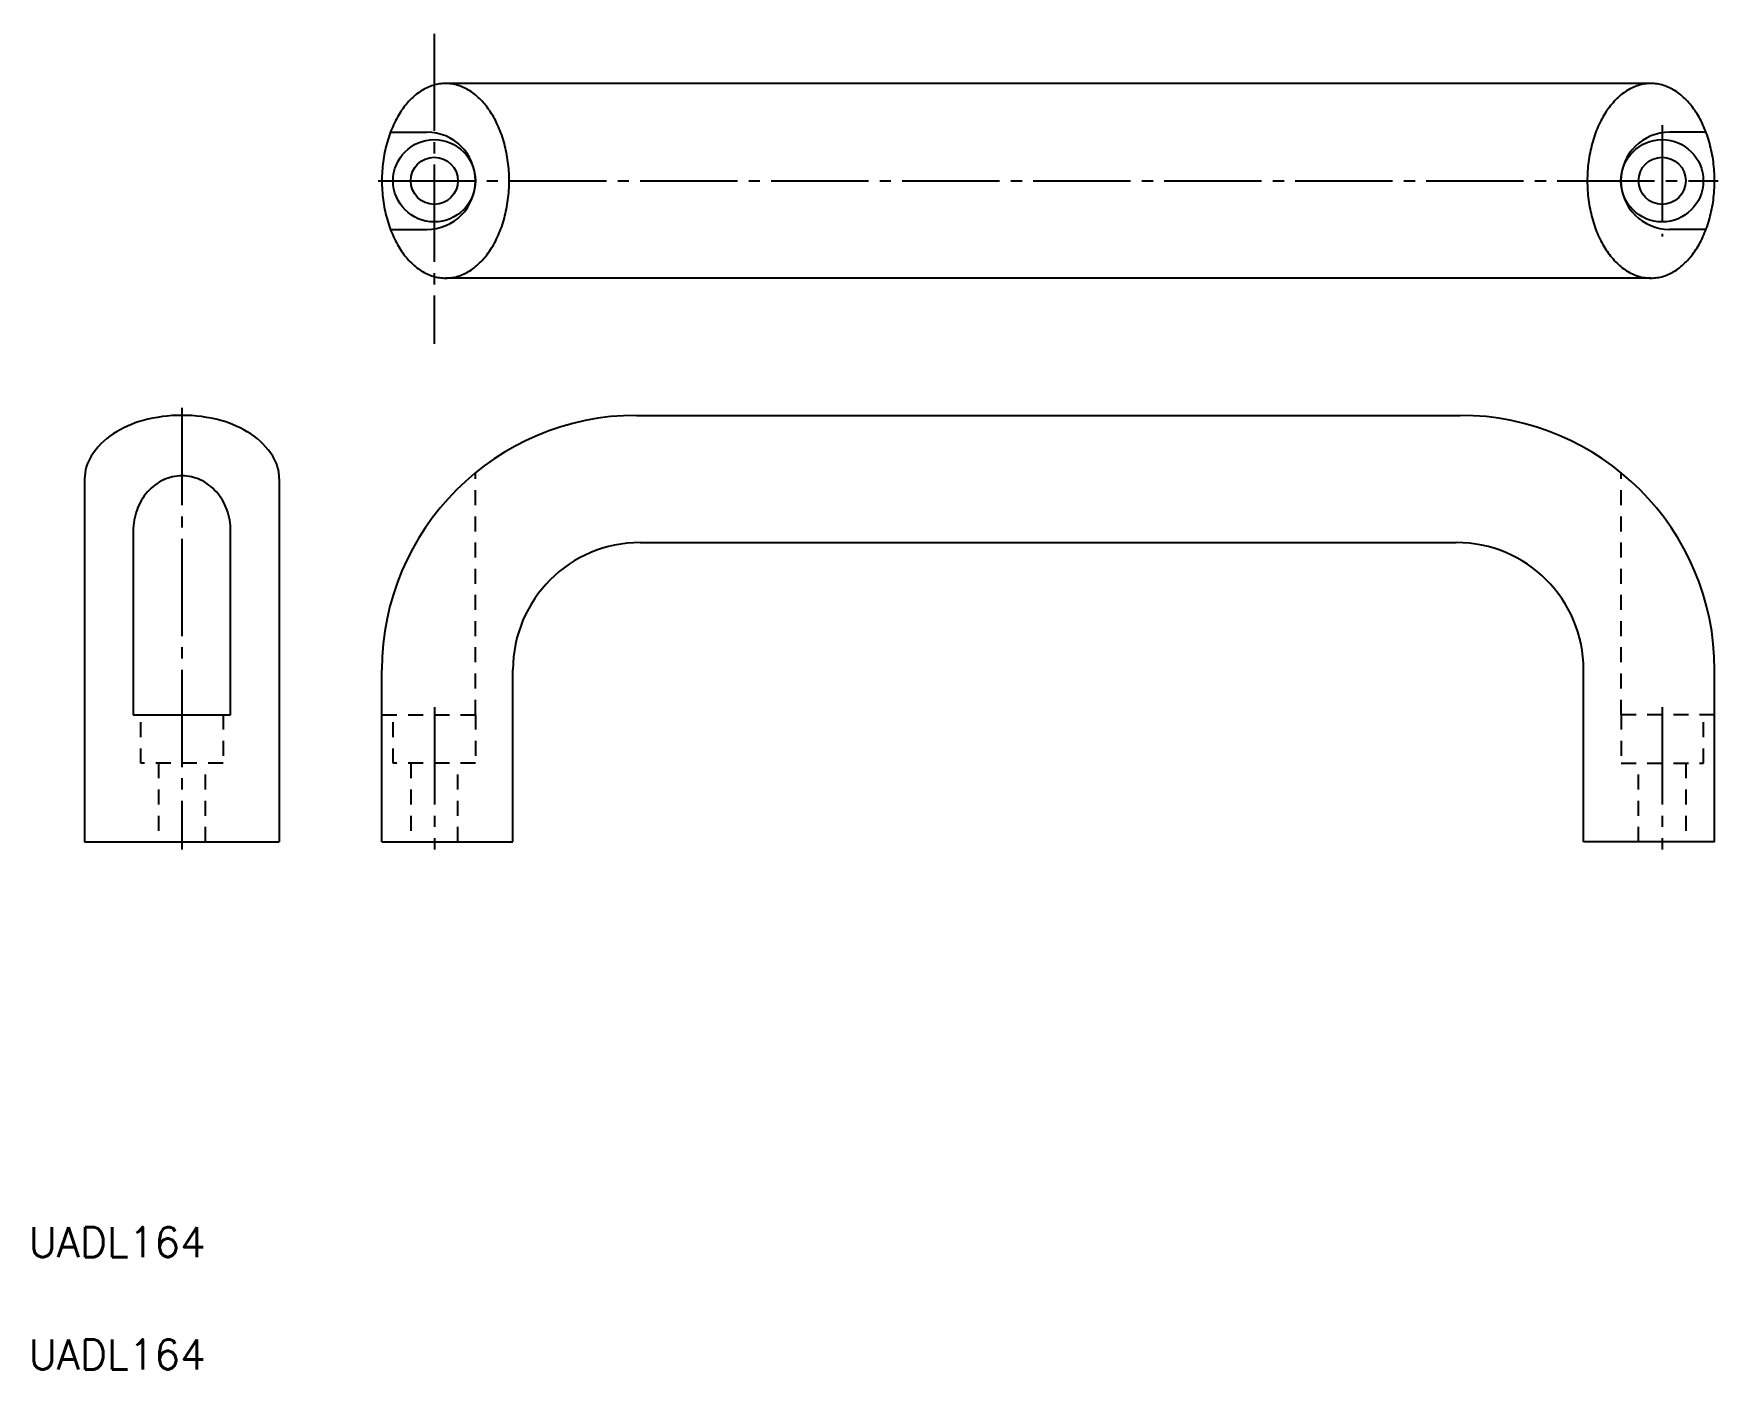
# Model space of a CAD drawing. Extents: x 37 to 262, y 143 to 322.
import ezdxf

# ---------------------------------------------------------------- set-up
doc = ezdxf.new("R2010")
doc.units = 0
doc.linetypes.add('CENTER', pattern=[17.5, 13, -1.5, 1.5, -1.5])
doc.linetypes.add('DASHED', pattern=[3.5, 2, -1.5])
doc.layers.get('0').update_dxf_attribs({"linetype": 'CONTINUOUS'})
doc.layers.add('CENTER', color=1, linetype='CENTER')
doc.styles.get("Standard").update_dxf_attribs({"font": 'txt.shx', "bigfont": '@extfont2.shx'})

msp = doc.modelspace()

# ---------------------------------------------------------------- linework, layer by layer
at = {"color": 7, "linetype": 'CONTINUOUS'}
for p, q in [((252.7, 315.12), (91.7, 315.12)), ((84.34, 308.62), (89.2, 308.62)), ((260.06, 308.62), (255.2, 308.62)), ((84.34, 295.62), (89.2, 295.62)), ((252.7, 289.12), (91.7, 289.12)), ((117.21, 270.78), (227.21, 270.78)), ((43.5, 262.28), (43.5, 213.78)), ((69.5, 262.28), (69.5, 213.78)), ((50, 255.32), (50, 230.78)), ((63, 230.78), (63, 255.32)), ((117.71, 253.78), (226.71, 253.78)), ((83.21, 213.78), (83.21, 236.78)), ((100.71, 213.78), (100.71, 236.78)), ((243.71, 213.78), (243.71, 236.78)), ((261.21, 213.78), (261.21, 236.78)), ((50, 230.78), (63, 230.78)), ((43.5, 213.78), (69.5, 213.78)), ((83.21, 213.78), (100.71, 213.78)), ((261.21, 213.78), (243.71, 213.78))]:
    msp.add_line(p, q, dxfattribs=at)
for p, q in [((260.06, 295.62), (255.2, 295.62)), ((100.71, 225.28), (100.71, 225.28)), ((100.71, 219.53), (100.71, 219.53))]:
    msp.add_line(p, q)
at = {"color": 3, "linetype": 'DASHED'}
for p, q in [((95.71, 230.78), (95.71, 263.12)), ((248.71, 230.78), (248.71, 263.12)), ((51, 224.28), (51, 230.78)), ((62, 230.78), (62, 224.28)), ((83.21, 230.78), (95.71, 230.78)), ((84.71, 224.28), (84.71, 230.78)), ((95.71, 230.78), (95.71, 224.28)), ((261.21, 230.78), (248.71, 230.78)), ((248.71, 230.78), (248.71, 224.28)), ((259.71, 224.28), (259.71, 230.78)), ((62, 224.28), (51, 224.28)), ((53.35, 224.28), (53.35, 213.78)), ((59.65, 213.78), (59.65, 224.28)), ((95.71, 224.28), (84.71, 224.28)), ((87.06, 224.28), (87.06, 213.78)), ((93.36, 213.78), (93.36, 224.28)), ((248.71, 224.28), (259.71, 224.28)), ((251.06, 213.78), (251.06, 224.28)), ((257.36, 224.28), (257.36, 213.78))]:
    msp.add_line(p, q, dxfattribs=at)
at = {"color": 7, "linetype": 'CONTINUOUS'}
for points in [[(91.7, 315.12, 0), (91.49, 315.12, 0), (91.29, 315.11, 0), (91.08, 315.09, 0), (90.87, 315.06, 0), (90.66, 315.02, 0), (90.46, 314.98, 0), (90.25, 314.93, 0), (90.04, 314.87, 0), (89.84, 314.81, 0), (89.64, 314.73, 0), (89.44, 314.65, 0), (89.24, 314.56, 0), (89.04, 314.47, 0), (88.84, 314.36, 0), (88.64, 314.25, 0), (88.45, 314.13, 0), (88.26, 314.01, 0), (88.07, 313.87, 0), (87.88, 313.73, 0), (87.7, 313.59, 0), (87.51, 313.43, 0), (87.33, 313.27, 0), (87.16, 313.1, 0), (86.98, 312.93, 0), (86.81, 312.75, 0), (86.64, 312.56, 0), (86.47, 312.37, 0), (86.31, 312.17, 0), (86.15, 311.96, 0), (85.99, 311.75, 0), (85.84, 311.54, 0), (85.69, 311.31, 0), (85.55, 311.09, 0), (85.4, 310.85, 0), (85.27, 310.61, 0), (85.13, 310.37, 0), (85, 310.12, 0), (84.88, 309.87, 0), (84.75, 309.61, 0), (84.64, 309.34, 0), (84.52, 309.08, 0), (84.41, 308.8, 0), (84.31, 308.53, 0), (84.21, 308.25, 0), (84.11, 307.97, 0), (84.02, 307.68, 0), (83.93, 307.39, 0), (83.85, 307.1, 0), (83.77, 306.8, 0), (83.7, 306.5, 0), (83.63, 306.2, 0), (83.57, 305.89, 0), (83.51, 305.59, 0), (83.46, 305.28, 0), (83.41, 304.97, 0), (83.37, 304.66, 0), (83.33, 304.34, 0), (83.29, 304.03, 0), (83.27, 303.71, 0), (83.24, 303.4, 0), (83.23, 303.08, 0), (83.21, 302.76, 0), (83.21, 302.44, 0), (83.2, 302.12, 0), (83.21, 301.8, 0), (83.21, 301.48, 0), (83.23, 301.16, 0), (83.24, 300.85, 0), (83.27, 300.53, 0), (83.29, 300.21, 0), (83.33, 299.9, 0), (83.37, 299.59, 0), (83.41, 299.27, 0), (83.46, 298.96, 0), (83.51, 298.65, 0), (83.57, 298.35, 0), (83.63, 298.04, 0), (83.7, 297.74, 0), (83.77, 297.44, 0), (83.85, 297.15, 0), (83.93, 296.85, 0), (84.02, 296.56, 0), (84.11, 296.28, 0), (84.21, 295.99, 0), (84.31, 295.71, 0), (84.41, 295.44, 0), (84.52, 295.17, 0), (84.64, 294.9, 0), (84.75, 294.64, 0), (84.88, 294.38, 0), (85, 294.12, 0), (85.13, 293.87, 0), (85.27, 293.63, 0), (85.4, 293.39, 0), (85.55, 293.16, 0), (85.69, 292.93, 0), (85.84, 292.71, 0), (85.99, 292.49, 0), (86.15, 292.28, 0), (86.31, 292.07, 0), (86.47, 291.87, 0), (86.64, 291.68, 0), (86.81, 291.49, 0), (86.98, 291.31, 0), (87.16, 291.14, 0), (87.33, 290.97, 0), (87.51, 290.81, 0), (87.7, 290.66, 0), (87.88, 290.51, 0), (88.07, 290.37, 0), (88.26, 290.24, 0), (88.45, 290.11, 0), (88.64, 289.99, 0), (88.84, 289.88, 0), (89.04, 289.78, 0), (89.24, 289.68, 0), (89.44, 289.59, 0), (89.64, 289.51, 0), (89.84, 289.44, 0), (90.04, 289.37, 0), (90.25, 289.31, 0), (90.46, 289.26, 0), (90.66, 289.22, 0), (90.87, 289.18, 0), (91.08, 289.16, 0), (91.29, 289.14, 0), (91.49, 289.13, 0), (91.7, 289.12, 0)], [(252.7, 289.12, 0), (252.91, 289.13, 0), (253.12, 289.14, 0), (253.33, 289.16, 0), (253.54, 289.18, 0), (253.74, 289.22, 0), (253.95, 289.26, 0), (254.16, 289.31, 0), (254.36, 289.37, 0), (254.56, 289.44, 0), (254.77, 289.51, 0), (254.97, 289.59, 0), (255.17, 289.68, 0), (255.37, 289.78, 0), (255.57, 289.88, 0), (255.76, 289.99, 0), (255.95, 290.11, 0), (256.15, 290.24, 0), (256.34, 290.37, 0), (256.52, 290.51, 0), (256.71, 290.66, 0), (256.89, 290.81, 0), (257.07, 290.97, 0), (257.25, 291.14, 0), (257.42, 291.31, 0), (257.6, 291.49, 0), (257.77, 291.68, 0), (257.93, 291.87, 0), (258.09, 292.07, 0), (258.25, 292.28, 0), (258.41, 292.49, 0), (258.56, 292.71, 0), (258.71, 292.93, 0), (258.86, 293.16, 0), (259, 293.39, 0), (259.14, 293.63, 0), (259.27, 293.87, 0), (259.4, 294.12, 0), (259.53, 294.38, 0), (259.65, 294.64, 0), (259.77, 294.9, 0), (259.88, 295.17, 0), (259.99, 295.44, 0), (260.1, 295.71, 0), (260.2, 295.99, 0), (260.29, 296.28, 0), (260.39, 296.56, 0), (260.47, 296.85, 0), (260.56, 297.15, 0), (260.63, 297.44, 0), (260.71, 297.74, 0), (260.77, 298.04, 0), (260.84, 298.35, 0), (260.89, 298.65, 0), (260.95, 298.96, 0), (261, 299.27, 0), (261.04, 299.59, 0), (261.08, 299.9, 0), (261.11, 300.21, 0), (261.14, 300.53, 0), (261.16, 300.85, 0), (261.18, 301.16, 0), (261.19, 301.48, 0), (261.2, 301.8, 0), (261.2, 302.12, 0), (261.2, 302.44, 0), (261.19, 302.76, 0), (261.18, 303.08, 0), (261.16, 303.4, 0), (261.14, 303.71, 0), (261.11, 304.03, 0), (261.08, 304.34, 0), (261.04, 304.66, 0), (261, 304.97, 0), (260.95, 305.28, 0), (260.89, 305.59, 0), (260.84, 305.89, 0), (260.77, 306.2, 0), (260.71, 306.5, 0), (260.63, 306.8, 0), (260.56, 307.1, 0), (260.47, 307.39, 0), (260.39, 307.68, 0), (260.29, 307.97, 0), (260.2, 308.25, 0), (260.1, 308.53, 0), (259.99, 308.8, 0), (259.88, 309.08, 0), (259.77, 309.34, 0), (259.65, 309.61, 0), (259.53, 309.87, 0), (259.4, 310.12, 0), (259.27, 310.37, 0), (259.14, 310.61, 0), (259, 310.85, 0), (258.86, 311.09, 0), (258.71, 311.31, 0), (258.56, 311.54, 0), (258.41, 311.75, 0), (258.25, 311.96, 0), (258.09, 312.17, 0), (257.93, 312.37, 0), (257.77, 312.56, 0), (257.6, 312.75, 0), (257.42, 312.93, 0), (257.25, 313.1, 0), (257.07, 313.27, 0), (256.89, 313.43, 0), (256.71, 313.59, 0), (256.52, 313.73, 0), (256.34, 313.87, 0), (256.15, 314.01, 0), (255.95, 314.13, 0), (255.76, 314.25, 0), (255.57, 314.36, 0), (255.37, 314.47, 0), (255.17, 314.56, 0), (254.97, 314.65, 0), (254.77, 314.73, 0), (254.56, 314.81, 0), (254.36, 314.87, 0), (254.16, 314.93, 0), (253.95, 314.98, 0), (253.74, 315.02, 0), (253.54, 315.06, 0), (253.33, 315.09, 0), (253.12, 315.11, 0), (252.91, 315.12, 0), (252.7, 315.12, 0)]]:
    msp.add_polyline3d(points, dxfattribs=at)
at = {"color": 3, "linetype": 'DASHED'}
for points in [[(91.7, 289.12, 0), (91.91, 289.13, 0), (92.12, 289.14, 0), (92.33, 289.16, 0), (92.54, 289.18, 0), (92.74, 289.22, 0), (92.95, 289.26, 0), (93.16, 289.31, 0), (93.36, 289.37, 0), (93.56, 289.44, 0), (93.77, 289.51, 0), (93.97, 289.59, 0), (94.17, 289.68, 0), (94.37, 289.78, 0), (94.57, 289.88, 0), (94.76, 289.99, 0), (94.96, 290.11, 0), (95.15, 290.24, 0), (95.34, 290.37, 0), (95.52, 290.51, 0), (95.71, 290.66, 0), (95.89, 290.81, 0), (96.07, 290.97, 0), (96.25, 291.14, 0), (96.42, 291.31, 0), (96.6, 291.49, 0), (96.77, 291.68, 0), (96.93, 291.87, 0), (97.09, 292.07, 0), (97.25, 292.28, 0), (97.41, 292.49, 0), (97.56, 292.71, 0), (97.71, 292.93, 0), (97.86, 293.16, 0), (98, 293.39, 0), (98.14, 293.63, 0), (98.27, 293.87, 0), (98.4, 294.12, 0), (98.53, 294.38, 0), (98.65, 294.64, 0), (98.77, 294.9, 0), (98.88, 295.17, 0), (98.99, 295.44, 0), (99.1, 295.71, 0), (99.2, 295.99, 0), (99.29, 296.28, 0), (99.39, 296.56, 0), (99.47, 296.85, 0), (99.56, 297.15, 0), (99.63, 297.44, 0), (99.71, 297.74, 0), (99.77, 298.04, 0), (99.84, 298.35, 0), (99.89, 298.65, 0), (99.95, 298.96, 0), (100, 299.27, 0), (100.04, 299.59, 0), (100.08, 299.9, 0), (100.11, 300.21, 0), (100.14, 300.53, 0), (100.16, 300.85, 0), (100.18, 301.16, 0), (100.19, 301.48, 0), (100.2, 301.8, 0), (100.2, 302.12, 0), (100.2, 302.44, 0), (100.19, 302.76, 0), (100.18, 303.08, 0), (100.16, 303.4, 0), (100.14, 303.71, 0), (100.11, 304.03, 0), (100.08, 304.34, 0), (100.04, 304.66, 0), (100, 304.97, 0), (99.95, 305.28, 0), (99.89, 305.59, 0), (99.84, 305.89, 0), (99.77, 306.2, 0), (99.71, 306.5, 0), (99.63, 306.8, 0), (99.56, 307.1, 0), (99.47, 307.39, 0), (99.39, 307.68, 0), (99.29, 307.97, 0), (99.2, 308.25, 0), (99.1, 308.53, 0), (98.99, 308.8, 0), (98.88, 309.08, 0), (98.77, 309.34, 0), (98.65, 309.61, 0), (98.53, 309.87, 0), (98.4, 310.12, 0), (98.27, 310.37, 0), (98.14, 310.61, 0), (98, 310.85, 0), (97.86, 311.09, 0), (97.71, 311.31, 0), (97.56, 311.54, 0), (97.41, 311.75, 0), (97.25, 311.96, 0), (97.09, 312.17, 0), (96.93, 312.37, 0), (96.77, 312.56, 0), (96.6, 312.75, 0), (96.42, 312.93, 0), (96.25, 313.1, 0), (96.07, 313.27, 0), (95.89, 313.43, 0), (95.71, 313.59, 0), (95.52, 313.73, 0), (95.34, 313.87, 0), (95.15, 314.01, 0), (94.96, 314.13, 0), (94.76, 314.25, 0), (94.57, 314.36, 0), (94.37, 314.47, 0), (94.17, 314.56, 0), (93.97, 314.65, 0), (93.77, 314.73, 0), (93.56, 314.81, 0), (93.36, 314.87, 0), (93.16, 314.93, 0), (92.95, 314.98, 0), (92.74, 315.02, 0), (92.54, 315.06, 0), (92.33, 315.09, 0), (92.12, 315.11, 0), (91.91, 315.12, 0), (91.7, 315.12, 0)], [(252.7, 315.12, 0), (252.49, 315.12, 0), (252.28, 315.11, 0), (252.08, 315.09, 0), (251.87, 315.06, 0), (251.66, 315.02, 0), (251.45, 314.98, 0), (251.25, 314.93, 0), (251.04, 314.87, 0), (250.84, 314.81, 0), (250.64, 314.73, 0), (250.43, 314.65, 0), (250.23, 314.56, 0), (250.04, 314.47, 0), (249.84, 314.36, 0), (249.64, 314.25, 0), (249.45, 314.13, 0), (249.26, 314.01, 0), (249.07, 313.87, 0), (248.88, 313.73, 0), (248.7, 313.59, 0), (248.51, 313.43, 0), (248.33, 313.27, 0), (248.15, 313.1, 0), (247.98, 312.93, 0), (247.81, 312.75, 0), (247.64, 312.56, 0), (247.47, 312.37, 0), (247.31, 312.17, 0), (247.15, 311.96, 0), (246.99, 311.75, 0), (246.84, 311.54, 0), (246.69, 311.31, 0), (246.55, 311.09, 0), (246.4, 310.85, 0), (246.27, 310.61, 0), (246.13, 310.37, 0), (246, 310.12, 0), (245.87, 309.87, 0), (245.75, 309.61, 0), (245.63, 309.34, 0), (245.52, 309.08, 0), (245.41, 308.8, 0), (245.31, 308.53, 0), (245.21, 308.25, 0), (245.11, 307.97, 0), (245.02, 307.68, 0), (244.93, 307.39, 0), (244.85, 307.1, 0), (244.77, 306.8, 0), (244.7, 306.5, 0), (244.63, 306.2, 0), (244.57, 305.89, 0), (244.51, 305.59, 0), (244.46, 305.28, 0), (244.41, 304.97, 0), (244.37, 304.66, 0), (244.33, 304.34, 0), (244.29, 304.03, 0), (244.27, 303.71, 0), (244.24, 303.4, 0), (244.23, 303.08, 0), (244.21, 302.76, 0), (244.2, 302.44, 0), (244.2, 302.12, 0), (244.2, 301.8, 0), (244.21, 301.48, 0), (244.23, 301.16, 0), (244.24, 300.85, 0), (244.27, 300.53, 0), (244.29, 300.21, 0), (244.33, 299.9, 0), (244.37, 299.59, 0), (244.41, 299.27, 0), (244.46, 298.96, 0), (244.51, 298.65, 0), (244.57, 298.35, 0), (244.63, 298.04, 0), (244.7, 297.74, 0), (244.77, 297.44, 0), (244.85, 297.15, 0), (244.93, 296.85, 0), (245.02, 296.56, 0), (245.11, 296.28, 0), (245.21, 295.99, 0), (245.31, 295.71, 0), (245.41, 295.44, 0), (245.52, 295.17, 0), (245.63, 294.9, 0), (245.75, 294.64, 0), (245.87, 294.38, 0), (246, 294.12, 0), (246.13, 293.87, 0), (246.27, 293.63, 0), (246.4, 293.39, 0), (246.55, 293.16, 0), (246.69, 292.93, 0), (246.84, 292.71, 0), (246.99, 292.49, 0), (247.15, 292.28, 0), (247.31, 292.07, 0), (247.47, 291.87, 0), (247.64, 291.68, 0), (247.81, 291.49, 0), (247.98, 291.31, 0), (248.15, 291.14, 0), (248.33, 290.97, 0), (248.51, 290.81, 0), (248.7, 290.66, 0), (248.88, 290.51, 0), (249.07, 290.37, 0), (249.26, 290.24, 0), (249.45, 290.11, 0), (249.64, 289.99, 0), (249.84, 289.88, 0), (250.04, 289.78, 0), (250.23, 289.68, 0), (250.43, 289.59, 0), (250.64, 289.51, 0), (250.84, 289.44, 0), (251.04, 289.37, 0), (251.25, 289.31, 0), (251.45, 289.26, 0), (251.66, 289.22, 0), (251.87, 289.18, 0), (252.08, 289.16, 0), (252.28, 289.14, 0), (252.49, 289.13, 0), (252.7, 289.12, 0)]]:
    msp.add_polyline3d(points, dxfattribs=at)
at = {"color": 7, "linetype": 'CONTINUOUS'}
for centre, radius in [((90.2, 302.12), 5.5), ((254.2, 302.12), 5.5), ((90.2, 302.12), 3.15), ((254.2, 302.12), 3.15)]:
    msp.add_circle(centre, radius, dxfattribs=at)
for centre, radius, start, end in [((89.2, 302.12), 6.5, 270, 90), ((255.2, 302.12), 6.5, 90, 270), ((56.5, 250.97), 19.81, 90, 105.154), ((117.21, 236.78), 34, 90, 180), ((227.21, 236.78), 34, 0, 90), ((56.87, 256.17), 6.62, 115.195, 138.637), ((56.5, 256.96), 5.74, 90, 115.195), ((56.5, 256.96), 5.74, 64.8054, 90), ((56.12, 256.17), 6.62, 41.3628, 64.8054), ((57.45, 255.66), 7.4, 138.637, 159.963), ((55.54, 255.66), 7.4, 20.0369, 41.3628), ((58.36, 255.32), 8.37, 159.963, 180), ((54.63, 255.32), 8.37, 0, 20.0369), ((117.71, 236.78), 17, 90, 180), ((226.71, 236.78), 17, 0, 90)]:
    msp.add_arc(centre, radius, start, end, dxfattribs=at)
for centre, radius, start, end in [((54.99, 256.54), 14.04, 105.154, 123.179), ((56.5, 250.97), 19.81, 74.846, 90), ((58.01, 256.54), 14.04, 56.8215, 74.846), ((52.68, 260.07), 9.83, 123.179, 147.646), ((60.31, 260.07), 9.83, 32.3544, 56.8215), ((49.18, 262.28), 5.69, 147.646, 180), ((63.81, 262.28), 5.69, 0, 32.3544)]:
    msp.add_arc(centre, radius, start, end)
at = {"layer": 'CENTER', "color": 1, "linetype": 'CENTER'}
for p, q in [((90.2, 321.78), (90.2, 280.34)), ((254.2, 309.54), (254.2, 294.7)), ((82.7, 302.12), (261.7, 302.12)), ((56.5, 271.78), (56.5, 212.78)), ((90.21, 231.78), (90.21, 212.78)), ((254.21, 231.78), (254.21, 212.78))]:
    msp.add_line(p, q, dxfattribs=at)

# ---------------------------------------------------------------- texts
for p in [(36.01, 158.3), (36.01, 143.3)]:
    msp.add_text('UADL164', height=4).set_placement(p)

doc.saveas('drawing.dxf')
